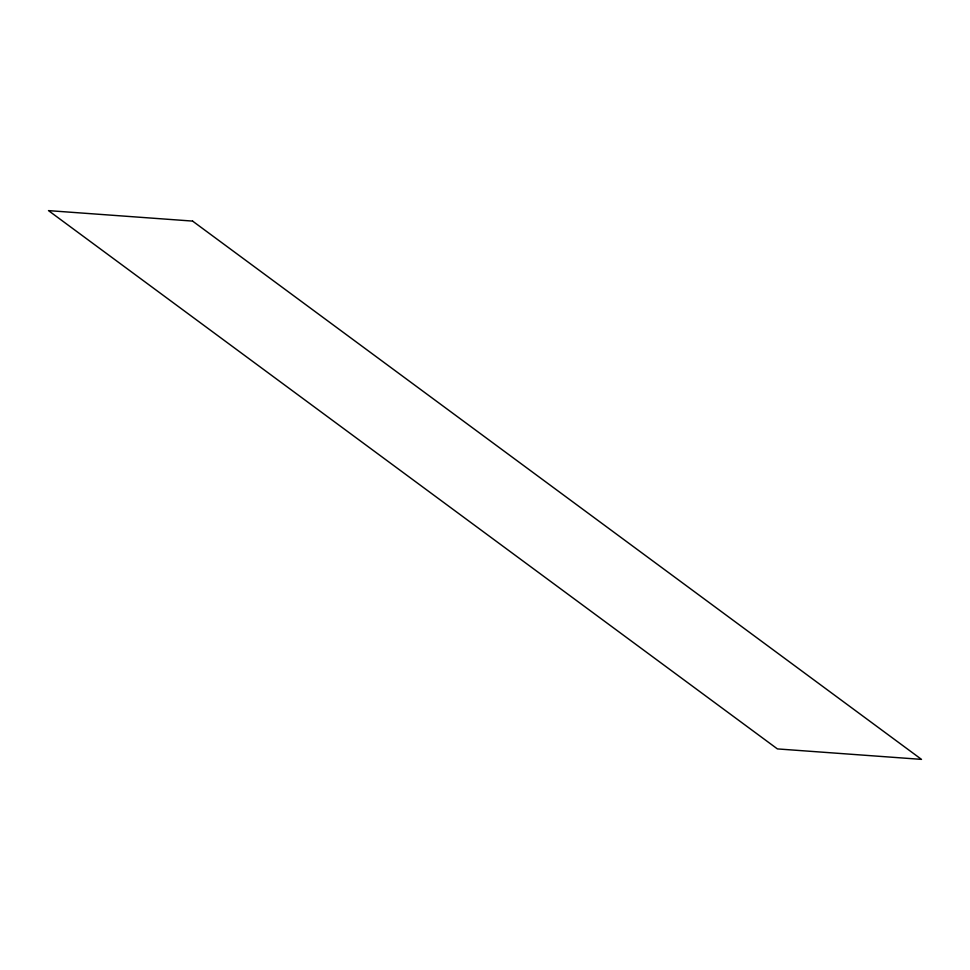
<?xml version="1.0" encoding="UTF-8"?>
<svg xmlns="http://www.w3.org/2000/svg" width="970" height="970" viewBox="0 0 970 970"><rect width="100%" height="100%" fill="white"/><g stroke="black" fill="none" stroke-linecap="round" stroke-linejoin="round"><path stroke-width="1.45" d="M192.581 221.087L48.5 210.623L777.419 748.913L921.5 759.377L192.581 221.087"/></g></svg>
